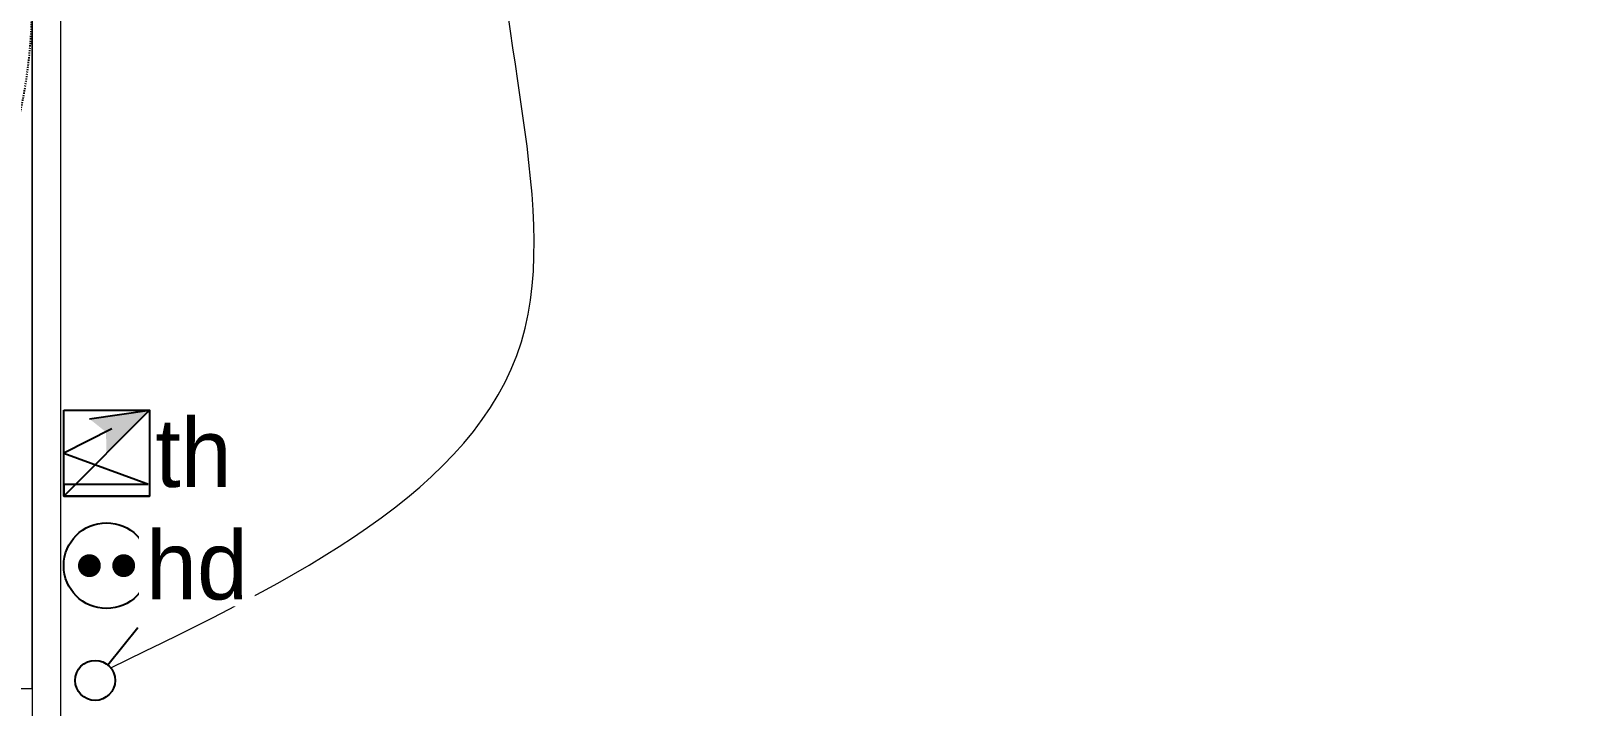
# Model space of a CAD drawing. Header units: centimetres. Extents: x 2191 to 12545, y -680 to 18662.
# Drawn here: x 10949.7 to 11219, y 9309.3 to 9427.5 of the extents above; entities that cross this region are included whole.
import ezdxf

# ---------------------------------------------------------------- set-up
doc = ezdxf.new("R2010")
doc.units = ezdxf.units.CM
doc.linetypes.add('VW-01', pattern=[0.41656, 0.20828, -0.20828])
for name, color, linetype in [('B Général', 252, 'Continuous'), ('D SURFACES-shab', 252, 'Continuous'), ('prlm-CHAUFF', 4, 'Continuous')]:
    doc.layers.add(name, color=color, linetype=linetype)
doc.layers.add('prlm-ELEC-CFA', color=1, linetype='Continuous', lineweight=25)
doc.layers.add('prlm-ELEC-CFO', color=1, linetype='Continuous', lineweight=25)
doc.styles.add('prlm-elec-cfa', font='comic.ttf', dxfattribs={"height": 12})
doc.styles.add('prlm-elec-cfo', font='comic.ttf', dxfattribs={"height": 12})

# ---------------------------------------------------------------- blocks, each defined once
blk = doc.blocks.new('xi.SA')
at = {"layer": 'prlm-ELEC-CFO', "color": 0}
blk.add_lwpolyline([(0.2, -1.28), (5.5, 5.28)], dxfattribs=at)
blk.add_circle((-2, -4), 3.5, dxfattribs=at)
blk = doc.blocks.new('xi.PCHD')
at = {"color": 0, "lineweight": 5}
blk.add_wipeout([(-7.5, -7.5), (7.5, -7.5), (7.5, 7.5), (-7.5, 7.5)], dxfattribs=at).dxf.layer = 'prlm-ELEC-CFO'
at = {"layer": 'prlm-ELEC-CFO', "color": 0, "linetype": 'ByBlock', "lineweight": 5, "const_width": 2}
for points in [[(-4, 0, 1), (-2, 0, 1)], [(2, 0, 1), (4, 0, 1)]]:
    blk.add_lwpolyline(points, format="xyb", close=True, dxfattribs=at)
at = {"layer": 'prlm-ELEC-CFO', "color": 0, "linetype": 'ByBlock', "lineweight": -2}
blk.add_circle((0, 0), 7.5, dxfattribs=at)
blk = doc.blocks.new('xi.TH')
at = {"color": 0, "lineweight": 5}
blk.add_wipeout([(-7.5, -7.5), (7.5, -7.5), (7.5, 7.5), (-7.5, 7.5)], dxfattribs=at).dxf.layer = 'prlm-ELEC-CFA'
at = {"layer": 'prlm-ELEC-CFA', "lineweight": 5}
blk.add_hatch(color=0, dxfattribs=at).paths.add_polyline_path([(-3, 6), (-0.1, 3.7), (0, 0), (7.5, 7.5)])
at = {"layer": 'prlm-ELEC-CFA', "color": 0}
for points in [[(-3, 6), (7.5, 7.5), (0, 0)], [(0.95, 4.23), (-7.5, 0), (7.5, -5.5), (-7.5, -5.5), (-7.5, -7.5), (7.5, -7.5)]]:
    blk.add_lwpolyline(points, dxfattribs=at)
blk = doc.blocks.new('xi.TH-ch')
at = {"layer": 'prlm-CHAUFF', "color": 0, "linetype": 'ByBlock', "lineweight": -2, "flags": 128}
blk.add_lwpolyline([(-7.5, 7.5), (7.5, 7.5), (7.5, -7.5), (-7.5, -7.5)], close=True, dxfattribs=at)
at = {"layer": 'prlm-CHAUFF', "color": 0}
blk.add_lwpolyline([(-7.5, -7.5), (7.5, 7.5)], dxfattribs=at)
blk = doc.blocks.new('Lit 140.190_PMR 1')
at = {"layer": 'B Général', "color": 154, "linetype": 'VW-01', "true_color": 0x0053a6}
blk.add_arc((70, 50), 90, 0, 90, dxfattribs=at)

msp = doc.modelspace()

# ---------------------------------------------------------------- linework, layer by layer
at = {"layer": 'B Général', "color": 7, "linetype": 'Continuous', "lineweight": 13}
for p, q in [((10949.93, 9692.42), (10949.93, 9297.42)), ((10954.93, 9692.42), (10954.93, 9297.42)), ((10919.74, 9312.42), (10949.93, 9312.42))]:
    msp.add_line(p, q, dxfattribs=at)
at = {"layer": 'B Général', "color": 7, "linetype": 'Continuous', "lineweight": 5}
for p, q in [((10949.93, 9692.42), (10949.93, 9312.42)), ((10954.93, 9692.42), (10954.93, 9297.42)), ((10919.74, 9312.42), (10949.93, 9312.42))]:
    msp.add_line(p, q, dxfattribs=at)
at = {"layer": 'D SURFACES-shab', "lineweight": 18, "flags": 128}
for points in [[(10949.93, 9312.42), (10949.93, 9692.42), (10669.93, 9692.42), (10669.93, 9154.39), (10783.34, 9154.39), (10783.34, 9221.39), (10813.34, 9221.39), (10813.34, 9312.42)], [(11049.93, 9154.42), (11303.34, 9154.42), (11303.34, 9692.42), (10954.93, 9692.42), (10954.93, 9199.42), (11049.93, 9199.42)]]:
    msp.add_lwpolyline(points, close=True, dxfattribs=at)
at = {"layer": 'prlm-ELEC-CFO', "lineweight": 13}
msp.add_spline([(10963.71, 9316.01), (11035.59, 9373.09), (11032.08, 9461.1), (11101.64, 9547.03)], degree=3, dxfattribs=at)

# ---------------------------------------------------------------- block references
at = {"layer": 'B Général', "color": 7, "rotation": 270}
msp.add_blockref('Lit 140.190_PMR 1', (10809.93, 9502.42), dxfattribs=at)
at = {"layer": 'prlm-ELEC-CFO'}
msp.add_blockref('xi.SA', (10962.97, 9317.83), dxfattribs=at)

# ---------------------------------------------------------------- next in the draw order: block references
at = {"layer": 'prlm-ELEC-CFA'}
msp.add_blockref('xi.TH', (10962.97, 9353.6), dxfattribs=at)
at = {"layer": 'prlm-ELEC-CFO'}
msp.add_blockref('xi.PCHD', (10962.97, 9333.91), dxfattribs=at)

# ---------------------------------------------------------------- next in the draw order: texts
at = {"layer": 'prlm-ELEC-CFA', "lineweight": 20, "insert": (10978.18, 9353.6), "char_height": 12, "attachment_point": 5, "line_spacing_factor": 0.8, "style": 'prlm-elec-cfa', "bg_fill": 3, "box_fill_scale": 1.1, "bg_fill_color": 256, "bg_fill_transparency": 0}
msp.add_mtext('th', dxfattribs=at)
at = {"layer": 'prlm-ELEC-CFO', "lineweight": 20, "insert": (10978.8, 9333.91), "char_height": 12, "attachment_point": 5, "line_spacing_factor": 0.8, "style": 'prlm-elec-cfo', "bg_fill": 3, "box_fill_scale": 1.1, "bg_fill_color": 256, "bg_fill_transparency": 0}
msp.add_mtext('hd', dxfattribs=at)

# ---------------------------------------------------------------- next in the draw order: texts
at = {"layer": 'prlm-CHAUFF', "lineweight": 20, "insert": (10978.18, 9353.6), "char_height": 12, "attachment_point": 5, "line_spacing_factor": 0.8, "style": 'prlm-elec-cfa', "bg_fill": 3, "box_fill_scale": 1.1, "bg_fill_color": 256, "bg_fill_transparency": 0}
msp.add_mtext('th', dxfattribs=at)

# ---------------------------------------------------------------- next in the draw order: block references
at = {"layer": 'prlm-CHAUFF'}
msp.add_blockref('xi.TH-ch', (10962.97, 9353.6), dxfattribs=at)

doc.saveas('drawing.dxf')
